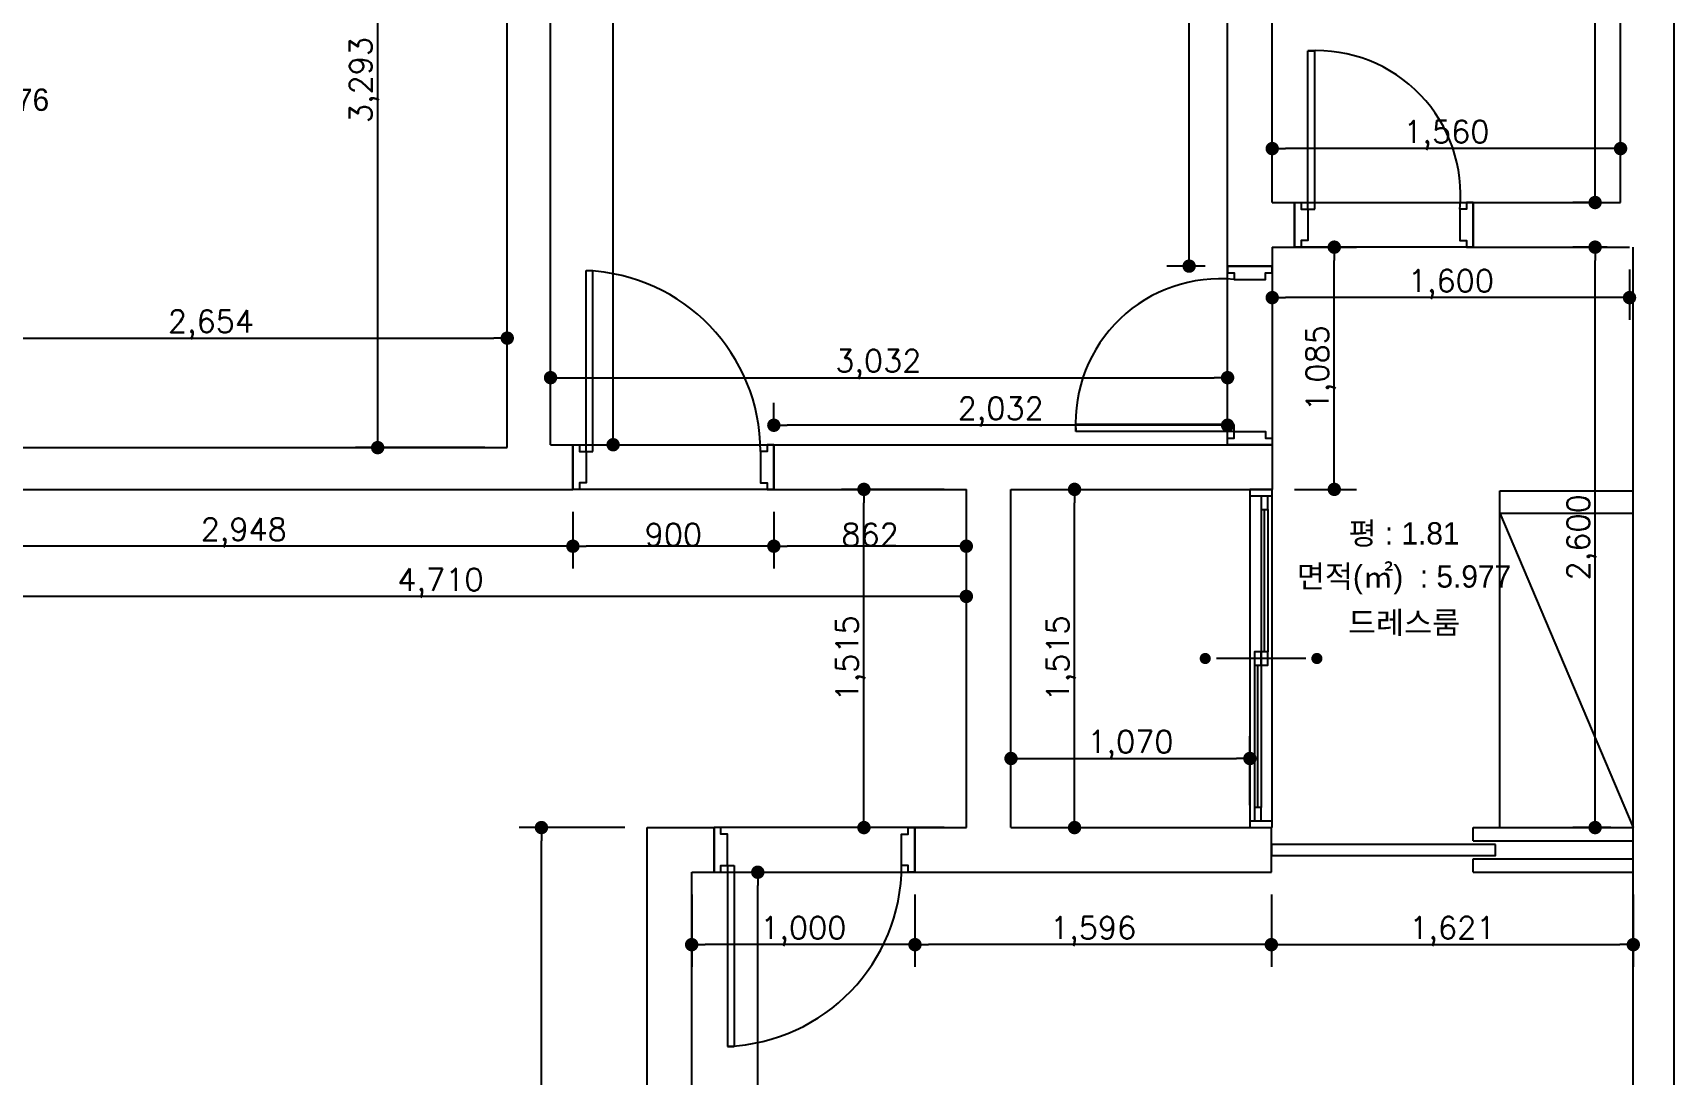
# Model space of a CAD drawing. Header units: inches. Extents: x -55157 to -7160, y -122257 to -52101.
# Drawn here: x -22352 to -15001, y -78468 to -73799 of the extents above; entities that cross this region are included whole.
import ezdxf
from ezdxf.enums import TextEntityAlignment as Align

# ---------------------------------------------------------------- set-up
doc = ezdxf.new("R2010")
doc.units = ezdxf.units.IN
doc.header["$LTSCALE"] = 50
doc.header["$MEASUREMENT"] = 0
for name, color, linetype in [('도면층2', 2, 'Continuous'), ('도면층4', 4, 'Continuous'), ('도면층5', 5, 'Continuous'), ('도면층9', 9, 'Continuous')]:
    doc.layers.add(name, color=color, linetype=linetype)
doc.styles.get("Standard").update_dxf_attribs({"font": 'txt.shx', "bigfont": 'whgtxt.shx'})
doc.styles.add('휴먼엑스포', font='Expo M.ttf')
doc.dimstyles.get("Standard").update_dxf_attribs({"dimscale": 20, "dimtxt": 5, "dimasz": 3, "dimexe": 5, "dimexo": 5, "dimgap": 0.09, "dimtad": 1, "dimdec": 0, "dimzin": 0, "dimdsep": 46, "dimlunit": 6, "dimtxsty": 'Standard', "dimblk": 'DOT', "dimcen": 0.09, "dimadec": 0, "dimazin": 0, "dimtfac": 1, "dimtdec": 0, "dimtix": 1, "dimtofl": 0, "dimtmove": 0, "dimatfit": 3, "dimfxl": 1, "dimtolj": 1, "dimtzin": 0, "dimarcsym": 0})

# ---------------------------------------------------------------- blocks, each defined once
blk = doc.blocks.new('_Dot')
at = {"color": 0, "linetype": 'ByBlock', "lineweight": -2}
blk.add_line((-0.5, 0), (-1, 0), dxfattribs=at)
at = {"color": 0, "linetype": 'ByBlock', "const_width": 0.5}
blk.add_lwpolyline([(-0.25, 0, 1), (0.25, 0, 1)], format="xyb", close=True, dxfattribs=at)
blk = doc.blocks.new('*D29')
at = {"layer": 'Defpoints', "color": 0, "transparency": 16777216}
for p in [(-20074.2, -77359), (-19601.3, -77359), (-19601.3, -81439)]:
    blk.add_point(p, dxfattribs=at)
at = {"layer": '도면층4', "color": 0, "lineweight": -2, "transparency": 16777216}
for p, q in [((-19701.3, -77359), (-20174.2, -77359)), ((-20074.2, -81379), (-20074.2, -77419)), ((-19701.3, -81439), (-20174.2, -81439))]:
    blk.add_line(p, q, dxfattribs=at)
at = {"layer": '도면층4', "color": 0, "lineweight": -2, "transparency": 16777216, "xscale": 60, "yscale": 60, "zscale": 60}
for p, rotation in [((-20074.2, -77359), 90), ((-20074.2, -81439), 270)]:
    blk.add_blockref('_Dot', p, dxfattribs=dict(at, rotation=rotation))
at = {"layer": '도면층4', "color": 0, "transparency": 16777216, "insert": (-20134.5, -79399), "char_height": 100, "attachment_point": 5, "rotation": 90}
blk.add_mtext('\\A1;4,080', dxfattribs=at)
blk = doc.blocks.new('*D30')
at = {"layer": 'Defpoints', "color": 0, "transparency": 16777216}
for p in [(-19401.3, -77559), (-19105.4, -77559), (-19401.3, -81559)]:
    blk.add_point(p, dxfattribs=at)
at = {"layer": '도면층4', "color": 0, "lineweight": -2, "transparency": 16777216}
for p, q in [((-19301.3, -77559), (-19005.4, -77559)), ((-19105.4, -81499), (-19105.4, -77619)), ((-19301.3, -81559), (-19005.4, -81559))]:
    blk.add_line(p, q, dxfattribs=at)
at = {"layer": '도면층4', "color": 0, "lineweight": -2, "transparency": 16777216, "xscale": 60, "yscale": 60, "zscale": 60}
for p, rotation in [((-19105.4, -77559), 90), ((-19105.4, -81559), 270)]:
    blk.add_blockref('_Dot', p, dxfattribs=dict(at, rotation=rotation))
at = {"layer": '도면층4', "color": 0, "transparency": 16777216, "insert": (-19165.7, -79559), "char_height": 100, "attachment_point": 5, "rotation": 90}
blk.add_mtext('\\A1;4,000', dxfattribs=at)
blk = doc.blocks.new('*D32')
at = {"layer": 'Defpoints', "color": 0, "transparency": 16777216}
for p in [(-16805.3, -77559), (-15184.3, -77559), (-15184.3, -77883.4)]:
    blk.add_point(p, dxfattribs=at)
at = {"layer": '도면층4', "color": 0, "lineweight": -2, "transparency": 16777216}
for p, q in [((-16805.3, -77659), (-16805.3, -77983.4)), ((-15184.3, -77659), (-15184.3, -77983.4)), ((-16745.3, -77883.4), (-15244.3, -77883.4))]:
    blk.add_line(p, q, dxfattribs=at)
at = {"layer": '도면층4', "color": 0, "lineweight": -2, "transparency": 16777216, "xscale": 60, "yscale": 60, "zscale": 60, "rotation": 180}
blk.add_blockref('_Dot', (-16805.3, -77883.4), dxfattribs=at)
at = {"layer": '도면층4', "color": 0, "lineweight": -2, "transparency": 16777216, "xscale": 60, "yscale": 60, "zscale": 60}
blk.add_blockref('_Dot', (-15184.3, -77883.4), dxfattribs=at)
at = {"layer": '도면층4', "color": 0, "transparency": 16777216, "insert": (-15994.8, -77823.1), "char_height": 100, "attachment_point": 5}
blk.add_mtext('\\A1;1,621', dxfattribs=at)
blk = doc.blocks.new('*D33')
at = {"layer": 'Defpoints', "color": 0, "transparency": 16777216}
for p in [(-18401.3, -77559), (-16805.3, -77559), (-18401.3, -77883.4)]:
    blk.add_point(p, dxfattribs=at)
at = {"layer": '도면층4', "color": 0, "lineweight": -2, "transparency": 16777216}
for p, q in [((-18401.3, -77659), (-18401.3, -77983.4)), ((-16805.3, -77659), (-16805.3, -77983.4)), ((-16865.3, -77883.4), (-18341.3, -77883.4))]:
    blk.add_line(p, q, dxfattribs=at)
at = {"layer": '도면층4', "color": 0, "lineweight": -2, "transparency": 16777216, "xscale": 60, "yscale": 60, "zscale": 60, "rotation": 180}
blk.add_blockref('_Dot', (-18401.3, -77883.4), dxfattribs=at)
at = {"layer": '도면층4', "color": 0, "lineweight": -2, "transparency": 16777216, "xscale": 60, "yscale": 60, "zscale": 60}
blk.add_blockref('_Dot', (-16805.3, -77883.4), dxfattribs=at)
at = {"layer": '도면층4', "color": 0, "transparency": 16777216, "insert": (-17603.3, -77823.1), "char_height": 100, "attachment_point": 5}
blk.add_mtext('\\A1;1,596', dxfattribs=at)
blk = doc.blocks.new('*D34')
at = {"layer": 'Defpoints', "color": 0, "transparency": 16777216}
for p in [(-15355.4, -74759), (-15201.3, -74759), (-15184.3, -77359)]:
    blk.add_point(p, dxfattribs=at)
at = {"layer": '도면층4', "color": 0, "lineweight": -2, "transparency": 16777216}
for p, q in [((-15301.3, -74759), (-15455.4, -74759)), ((-15355.4, -77299), (-15355.4, -74819)), ((-15284.3, -77359), (-15455.4, -77359))]:
    blk.add_line(p, q, dxfattribs=at)
at = {"layer": '도면층4', "color": 0, "lineweight": -2, "transparency": 16777216, "xscale": 60, "yscale": 60, "zscale": 60}
for p, rotation in [((-15355.4, -74759), 90), ((-15355.4, -77359), 270)]:
    blk.add_blockref('_Dot', p, dxfattribs=dict(at, rotation=rotation))
at = {"layer": '도면층4', "color": 0, "transparency": 16777216, "insert": (-15415.7, -76059), "char_height": 100, "attachment_point": 5, "rotation": 90}
blk.add_mtext('\\A1;2,600', dxfattribs=at)
blk = doc.blocks.new('*D35')
at = {"layer": 'Defpoints', "color": 0, "transparency": 16777216}
for p in [(-16801.3, -74759), (-15201.3, -74759), (-16801.3, -74985.1)]:
    blk.add_point(p, dxfattribs=at)
at = {"layer": '도면층4', "color": 0, "lineweight": -2, "transparency": 16777216}
for p, q in [((-16801.3, -74859), (-16801.3, -75085.1)), ((-15201.3, -74859), (-15201.3, -75085.1)), ((-15261.3, -74985.1), (-16741.3, -74985.1))]:
    blk.add_line(p, q, dxfattribs=at)
at = {"layer": '도면층4', "color": 0, "lineweight": -2, "transparency": 16777216, "xscale": 60, "yscale": 60, "zscale": 60, "rotation": 180}
blk.add_blockref('_Dot', (-16801.3, -74985.1), dxfattribs=at)
at = {"layer": '도면층4', "color": 0, "lineweight": -2, "transparency": 16777216, "xscale": 60, "yscale": 60, "zscale": 60}
blk.add_blockref('_Dot', (-15201.3, -74985.1), dxfattribs=at)
at = {"layer": '도면층4', "color": 0, "transparency": 16777216, "insert": (-16001.3, -74924.8), "char_height": 100, "attachment_point": 5}
blk.add_mtext('\\A1;1,600', dxfattribs=at)
blk = doc.blocks.new('*D36')
at = {"layer": 'Defpoints', "color": 0, "transparency": 16777216}
for p in [(-16901.3, -77049.5), (-17971.3, -77359), (-16901.3, -77359)]:
    blk.add_point(p, dxfattribs=at)
at = {"layer": '도면층4', "color": 0, "lineweight": -2, "transparency": 16777216}
for p, q in [((-17971.3, -77259), (-17971.3, -76949.5)), ((-16901.3, -77259), (-16901.3, -76949.5)), ((-17911.3, -77049.5), (-16961.3, -77049.5))]:
    blk.add_line(p, q, dxfattribs=at)
at = {"layer": '도면층4', "color": 0, "lineweight": -2, "transparency": 16777216, "xscale": 60, "yscale": 60, "zscale": 60, "rotation": 180}
blk.add_blockref('_Dot', (-17971.3, -77049.5), dxfattribs=at)
at = {"layer": '도면층4', "color": 0, "lineweight": -2, "transparency": 16777216, "xscale": 60, "yscale": 60, "zscale": 60}
blk.add_blockref('_Dot', (-16901.3, -77049.5), dxfattribs=at)
at = {"layer": '도면층4', "color": 0, "transparency": 16777216, "insert": (-17436.3, -76989.2), "char_height": 100, "attachment_point": 5}
blk.add_mtext('\\A1;1,070', dxfattribs=at)
blk = doc.blocks.new('*D37')
at = {"layer": 'Defpoints', "color": 0, "transparency": 16777216}
for p in [(-17971.3, -75844), (-17686.6, -75844), (-17971.3, -77359)]:
    blk.add_point(p, dxfattribs=at)
at = {"layer": '도면층4', "color": 0, "lineweight": -2, "transparency": 16777216}
for p, q in [((-17871.3, -75844), (-17586.6, -75844)), ((-17686.6, -77299), (-17686.6, -75904)), ((-17871.3, -77359), (-17586.6, -77359))]:
    blk.add_line(p, q, dxfattribs=at)
at = {"layer": '도면층4', "color": 0, "lineweight": -2, "transparency": 16777216, "xscale": 60, "yscale": 60, "zscale": 60}
for p, rotation in [((-17686.6, -75844), 90), ((-17686.6, -77359), 270)]:
    blk.add_blockref('_Dot', p, dxfattribs=dict(at, rotation=rotation))
at = {"layer": '도면층4', "color": 0, "transparency": 16777216, "insert": (-17746.9, -76601.5), "char_height": 100, "attachment_point": 5, "rotation": 90}
blk.add_mtext('\\A1;1,515', dxfattribs=at)
blk = doc.blocks.new('*D38')
at = {"layer": 'Defpoints', "color": 0, "transparency": 16777216}
for p in [(-15355.4, -72298), (-15241.3, -72298), (-15241.3, -74559)]:
    blk.add_point(p, dxfattribs=at)
at = {"layer": '도면층4', "color": 0, "lineweight": -2, "transparency": 16777216}
for p, q in [((-15341.3, -72298), (-15455.4, -72298)), ((-15355.4, -74499), (-15355.4, -72358)), ((-15341.3, -74559), (-15455.4, -74559))]:
    blk.add_line(p, q, dxfattribs=at)
at = {"layer": '도면층4', "color": 0, "lineweight": -2, "transparency": 16777216, "xscale": 60, "yscale": 60, "zscale": 60}
for p, rotation in [((-15355.4, -72298), 90), ((-15355.4, -74559), 270)]:
    blk.add_blockref('_Dot', p, dxfattribs=dict(at, rotation=rotation))
at = {"layer": '도면층4', "color": 0, "transparency": 16777216, "insert": (-15415.7, -73428.5), "char_height": 100, "attachment_point": 5, "rotation": 90}
blk.add_mtext('\\A1;2,261', dxfattribs=at)
blk = doc.blocks.new('*D39')
at = {"layer": 'Defpoints', "color": 0, "transparency": 16777216}
for p in [(-16801.3, -74317.6), (-16801.3, -74559), (-15241.3, -74559)]:
    blk.add_point(p, dxfattribs=at)
at = {"layer": '도면층4', "color": 0, "lineweight": -2, "transparency": 16777216}
for p, q in [((-16801.3, -74459), (-16801.3, -74217.6)), ((-15241.3, -74459), (-15241.3, -74217.6)), ((-15301.3, -74317.6), (-16741.3, -74317.6))]:
    blk.add_line(p, q, dxfattribs=at)
at = {"layer": '도면층4', "color": 0, "lineweight": -2, "transparency": 16777216, "xscale": 60, "yscale": 60, "zscale": 60, "rotation": 180}
blk.add_blockref('_Dot', (-16801.3, -74317.6), dxfattribs=at)
at = {"layer": '도면층4', "color": 0, "lineweight": -2, "transparency": 16777216, "xscale": 60, "yscale": 60, "zscale": 60}
blk.add_blockref('_Dot', (-15241.3, -74317.6), dxfattribs=at)
at = {"layer": '도면층4', "color": 0, "transparency": 16777216, "insert": (-16021.3, -74257.3), "char_height": 100, "attachment_point": 5}
blk.add_mtext('\\A1;1,560', dxfattribs=at)
blk = doc.blocks.new('*D40')
at = {"layer": 'Defpoints', "color": 0, "transparency": 16777216}
for p in [(-17001.3, -75343.6), (-20033.3, -75644), (-17001.3, -75644)]:
    blk.add_point(p, dxfattribs=at)
at = {"layer": '도면층4', "color": 0, "lineweight": -2, "transparency": 16777216}
for p, q in [((-20033.3, -75544), (-20033.3, -75243.6)), ((-17001.3, -75544), (-17001.3, -75243.6)), ((-19973.3, -75343.6), (-17061.3, -75343.6))]:
    blk.add_line(p, q, dxfattribs=at)
at = {"layer": '도면층4', "color": 0, "lineweight": -2, "transparency": 16777216, "xscale": 60, "yscale": 60, "zscale": 60, "rotation": 180}
blk.add_blockref('_Dot', (-20033.3, -75343.6), dxfattribs=at)
at = {"layer": '도면층4', "color": 0, "lineweight": -2, "transparency": 16777216, "xscale": 60, "yscale": 60, "zscale": 60}
blk.add_blockref('_Dot', (-17001.3, -75343.6), dxfattribs=at)
at = {"layer": '도면층4', "color": 0, "transparency": 16777216, "insert": (-18565.3, -75283.3), "char_height": 100, "attachment_point": 5}
blk.add_mtext('\\A1;3,032', dxfattribs=at)
blk = doc.blocks.new('*D41')
at = {"layer": 'Defpoints', "color": 0, "transparency": 16777216}
for p in [(-20033.3, -71229), (-19753.1, -71229), (-20033.3, -75644)]:
    blk.add_point(p, dxfattribs=at)
at = {"layer": '도면층4', "color": 0, "lineweight": -2, "transparency": 16777216}
for p, q in [((-19933.3, -71229), (-19653.1, -71229)), ((-19753.1, -75584), (-19753.1, -71289)), ((-19933.3, -75644), (-19653.1, -75644))]:
    blk.add_line(p, q, dxfattribs=at)
at = {"layer": '도면층4', "color": 0, "lineweight": -2, "transparency": 16777216, "xscale": 60, "yscale": 60, "zscale": 60}
for p, rotation in [((-19753.1, -71229), 90), ((-19753.1, -75644), 270)]:
    blk.add_blockref('_Dot', p, dxfattribs=dict(at, rotation=rotation))
at = {"layer": '도면층4', "color": 0, "transparency": 16777216, "insert": (-19813.4, -73436.5), "char_height": 100, "attachment_point": 5, "rotation": 90}
blk.add_mtext('\\A1;4,415', dxfattribs=at)
blk = doc.blocks.new('*D42')
at = {"layer": 'Defpoints', "color": 0, "transparency": 16777216}
for p in [(-18629.8, -75844), (-18171.3, -75844), (-18171.3, -77359)]:
    blk.add_point(p, dxfattribs=at)
at = {"layer": '도면층4', "color": 0, "lineweight": -2, "transparency": 16777216}
for p, q in [((-18271.3, -75844), (-18729.8, -75844)), ((-18629.8, -77299), (-18629.8, -75904)), ((-18271.3, -77359), (-18729.8, -77359))]:
    blk.add_line(p, q, dxfattribs=at)
at = {"layer": '도면층4', "color": 0, "lineweight": -2, "transparency": 16777216, "xscale": 60, "yscale": 60, "zscale": 60}
for p, rotation in [((-18629.8, -75844), 90), ((-18629.8, -77359), 270)]:
    blk.add_blockref('_Dot', p, dxfattribs=dict(at, rotation=rotation))
at = {"layer": '도면층4', "color": 0, "transparency": 16777216, "insert": (-18690.1, -76601.5), "char_height": 100, "attachment_point": 5, "rotation": 90}
blk.add_mtext('\\A1;1,515', dxfattribs=at)
blk = doc.blocks.new('*D43')
at = {"layer": 'Defpoints', "color": 0, "transparency": 16777216}
for p in [(-22881.3, -75844), (-18171.3, -75844), (-22881.3, -76323.4)]:
    blk.add_point(p, dxfattribs=at)
at = {"layer": '도면층4', "color": 0, "lineweight": -2, "transparency": 16777216}
for p, q in [((-22881.3, -75944), (-22881.3, -76423.4)), ((-18171.3, -75944), (-18171.3, -76423.4)), ((-18231.3, -76323.4), (-22821.3, -76323.4))]:
    blk.add_line(p, q, dxfattribs=at)
at = {"layer": '도면층4', "color": 0, "lineweight": -2, "transparency": 16777216, "xscale": 60, "yscale": 60, "zscale": 60, "rotation": 180}
blk.add_blockref('_Dot', (-22881.3, -76323.4), dxfattribs=at)
at = {"layer": '도면층4', "color": 0, "lineweight": -2, "transparency": 16777216, "xscale": 60, "yscale": 60, "zscale": 60}
blk.add_blockref('_Dot', (-18171.3, -76323.4), dxfattribs=at)
at = {"layer": '도면층4', "color": 0, "transparency": 16777216, "insert": (-20526.3, -76263.1), "char_height": 100, "attachment_point": 5}
blk.add_mtext('\\A1;4,710', dxfattribs=at)
blk = doc.blocks.new('*D44')
at = {"layer": 'Defpoints', "color": 0, "transparency": 16777216}
for p in [(-20807.5, -72364), (-20227.3, -72364), (-20227.3, -75657)]:
    blk.add_point(p, dxfattribs=at)
at = {"layer": '도면층4', "color": 0, "lineweight": -2, "transparency": 16777216}
for p, q in [((-20327.3, -72364), (-20907.5, -72364)), ((-20807.5, -75597), (-20807.5, -72424)), ((-20327.3, -75657), (-20907.5, -75657))]:
    blk.add_line(p, q, dxfattribs=at)
at = {"layer": '도면층4', "color": 0, "lineweight": -2, "transparency": 16777216, "xscale": 60, "yscale": 60, "zscale": 60}
for p, rotation in [((-20807.5, -72364), 90), ((-20807.5, -75657), 270)]:
    blk.add_blockref('_Dot', p, dxfattribs=dict(at, rotation=rotation))
at = {"layer": '도면층4', "color": 0, "transparency": 16777216, "insert": (-20867.8, -74010.5), "char_height": 100, "attachment_point": 5, "rotation": 90}
blk.add_mtext('\\A1;3,293', dxfattribs=at)
blk = doc.blocks.new('*D45')
at = {"layer": 'Defpoints', "color": 0, "transparency": 16777216}
for p in [(-20227.3, -75166.5), (-22881.3, -75657), (-20227.3, -75657)]:
    blk.add_point(p, dxfattribs=at)
at = {"layer": '도면층4', "color": 0, "lineweight": -2, "transparency": 16777216}
for p, q in [((-22881.3, -75557), (-22881.3, -75066.5)), ((-20227.3, -75557), (-20227.3, -75066.5)), ((-22821.3, -75166.5), (-20287.3, -75166.5))]:
    blk.add_line(p, q, dxfattribs=at)
at = {"layer": '도면층4', "color": 0, "lineweight": -2, "transparency": 16777216, "xscale": 60, "yscale": 60, "zscale": 60, "rotation": 180}
blk.add_blockref('_Dot', (-22881.3, -75166.5), dxfattribs=at)
at = {"layer": '도면층4', "color": 0, "lineweight": -2, "transparency": 16777216, "xscale": 60, "yscale": 60, "zscale": 60}
blk.add_blockref('_Dot', (-20227.3, -75166.5), dxfattribs=at)
at = {"layer": '도면층4', "color": 0, "transparency": 16777216, "insert": (-21554.3, -75106.2), "char_height": 100, "attachment_point": 5}
blk.add_mtext('\\A1;2,654', dxfattribs=at)
blk = doc.blocks.new('*D93')
at = {"layer": 'Defpoints', "color": 0, "transparency": 16777216}
for p in [(-19033.3, -75844), (-18171.3, -75856.5), (-19033.3, -76098.6)]:
    blk.add_point(p, dxfattribs=at)
at = {"layer": '도면층4', "color": 0, "lineweight": -2, "transparency": 16777216}
for p, q in [((-19033.3, -75944), (-19033.3, -76198.6)), ((-18171.3, -75956.5), (-18171.3, -76198.6)), ((-18231.3, -76098.6), (-18973.3, -76098.6))]:
    blk.add_line(p, q, dxfattribs=at)
at = {"layer": '도면층4', "color": 0, "lineweight": -2, "transparency": 16777216, "xscale": 60, "yscale": 60, "zscale": 60, "rotation": 180}
blk.add_blockref('_Dot', (-19033.3, -76098.6), dxfattribs=at)
at = {"layer": '도면층4', "color": 0, "lineweight": -2, "transparency": 16777216, "xscale": 60, "yscale": 60, "zscale": 60}
blk.add_blockref('_Dot', (-18171.3, -76098.6), dxfattribs=at)
at = {"layer": '도면층4', "color": 0, "transparency": 16777216, "insert": (-18602.3, -76046.8), "char_height": 100, "attachment_point": 5}
blk.add_mtext('\\A1;862', dxfattribs=at)
blk = doc.blocks.new('*D94')
at = {"layer": 'Defpoints', "color": 0, "transparency": 16777216}
for p in [(-19933.3, -75844), (-19033.3, -75844), (-19933.3, -76098.6)]:
    blk.add_point(p, dxfattribs=at)
at = {"layer": '도면층4', "color": 0, "lineweight": -2, "transparency": 16777216}
for p, q in [((-19933.3, -75944), (-19933.3, -76198.6)), ((-19033.3, -75944), (-19033.3, -76198.6)), ((-19093.3, -76098.6), (-19873.3, -76098.6))]:
    blk.add_line(p, q, dxfattribs=at)
at = {"layer": '도면층4', "color": 0, "lineweight": -2, "transparency": 16777216, "xscale": 60, "yscale": 60, "zscale": 60, "rotation": 180}
blk.add_blockref('_Dot', (-19933.3, -76098.6), dxfattribs=at)
at = {"layer": '도면층4', "color": 0, "lineweight": -2, "transparency": 16777216, "xscale": 60, "yscale": 60, "zscale": 60}
blk.add_blockref('_Dot', (-19033.3, -76098.6), dxfattribs=at)
at = {"layer": '도면층4', "color": 0, "transparency": 16777216, "insert": (-19483.3, -76046.8), "char_height": 100, "attachment_point": 5}
blk.add_mtext('\\A1;900', dxfattribs=at)
blk = doc.blocks.new('*D95')
at = {"layer": 'Defpoints', "color": 0, "transparency": 16777216}
for p in [(-22881.3, -75844), (-19933.3, -75844), (-22881.3, -76098.6)]:
    blk.add_point(p, dxfattribs=at)
at = {"layer": '도면층4', "color": 0, "lineweight": -2, "transparency": 16777216}
for p, q in [((-22881.3, -75944), (-22881.3, -76198.6)), ((-19933.3, -75944), (-19933.3, -76198.6)), ((-19993.3, -76098.6), (-22821.3, -76098.6))]:
    blk.add_line(p, q, dxfattribs=at)
at = {"layer": '도면층4', "color": 0, "lineweight": -2, "transparency": 16777216, "xscale": 60, "yscale": 60, "zscale": 60, "rotation": 180}
blk.add_blockref('_Dot', (-22881.3, -76098.6), dxfattribs=at)
at = {"layer": '도면층4', "color": 0, "lineweight": -2, "transparency": 16777216, "xscale": 60, "yscale": 60, "zscale": 60}
blk.add_blockref('_Dot', (-19933.3, -76098.6), dxfattribs=at)
at = {"layer": '도면층4', "color": 0, "transparency": 16777216, "insert": (-21407.3, -76038.3), "char_height": 100, "attachment_point": 5}
blk.add_mtext('\\A1;2,948', dxfattribs=at)
blk = doc.blocks.new('*D96')
at = {"layer": 'Defpoints', "color": 0, "transparency": 16777216}
for p in [(-19033.3, -75556.7), (-19033.3, -75644), (-17001.3, -75644)]:
    blk.add_point(p, dxfattribs=at)
at = {"layer": '도면층4', "color": 0, "lineweight": -2, "transparency": 16777216}
for p, q in [((-19033.3, -75544), (-19033.3, -75456.7)), ((-17001.3, -75544), (-17001.3, -75456.7)), ((-17061.3, -75556.7), (-18973.3, -75556.7))]:
    blk.add_line(p, q, dxfattribs=at)
at = {"layer": '도면층4', "color": 0, "lineweight": -2, "transparency": 16777216, "xscale": 60, "yscale": 60, "zscale": 60, "rotation": 180}
blk.add_blockref('_Dot', (-19033.3, -75556.7), dxfattribs=at)
at = {"layer": '도면층4', "color": 0, "lineweight": -2, "transparency": 16777216, "xscale": 60, "yscale": 60, "zscale": 60}
blk.add_blockref('_Dot', (-17001.3, -75556.7), dxfattribs=at)
at = {"layer": '도면층4', "color": 0, "transparency": 16777216, "insert": (-18017.3, -75496.4), "char_height": 100, "attachment_point": 5}
blk.add_mtext('\\A1;2,032', dxfattribs=at)
blk = doc.blocks.new('*D97')
at = {"layer": 'Defpoints', "color": 0, "transparency": 16777216}
for p in [(-17173.4, -71225.4), (-17001.3, -71225.4), (-17001.3, -74844)]:
    blk.add_point(p, dxfattribs=at)
at = {"layer": '도면층4', "color": 0, "lineweight": -2, "transparency": 16777216}
for p, q in [((-17101.3, -71225.4), (-17273.4, -71225.4)), ((-17173.4, -74784), (-17173.4, -71285.4)), ((-17101.3, -74844), (-17273.4, -74844))]:
    blk.add_line(p, q, dxfattribs=at)
at = {"layer": '도면층4', "color": 0, "lineweight": -2, "transparency": 16777216, "xscale": 60, "yscale": 60, "zscale": 60}
for p, rotation in [((-17173.4, -71225.4), 90), ((-17173.4, -74844), 270)]:
    blk.add_blockref('_Dot', p, dxfattribs=dict(at, rotation=rotation))
at = {"layer": '도면층4', "color": 0, "transparency": 16777216, "insert": (-17233.7, -73034.7), "char_height": 100, "attachment_point": 5, "rotation": 90}
blk.add_mtext('\\A1;3,619', dxfattribs=at)
blk = doc.blocks.new('*D99')
at = {"layer": 'Defpoints', "color": 0, "transparency": 16777216}
for p in [(-19401.3, -77559), (-18401.3, -77559), (-19401.3, -77883.4)]:
    blk.add_point(p, dxfattribs=at)
at = {"layer": '도면층4', "color": 0, "lineweight": -2, "transparency": 16777216}
for p, q in [((-19401.3, -77659), (-19401.3, -77983.4)), ((-18401.3, -77659), (-18401.3, -77983.4)), ((-18461.3, -77883.4), (-19341.3, -77883.4))]:
    blk.add_line(p, q, dxfattribs=at)
at = {"layer": '도면층4', "color": 0, "lineweight": -2, "transparency": 16777216, "xscale": 60, "yscale": 60, "zscale": 60, "rotation": 180}
blk.add_blockref('_Dot', (-19401.3, -77883.4), dxfattribs=at)
at = {"layer": '도면층4', "color": 0, "lineweight": -2, "transparency": 16777216, "xscale": 60, "yscale": 60, "zscale": 60}
blk.add_blockref('_Dot', (-18401.3, -77883.4), dxfattribs=at)
at = {"layer": '도면층4', "color": 0, "transparency": 16777216, "insert": (-18901.3, -77823.1), "char_height": 100, "attachment_point": 5}
blk.add_mtext('\\A1;1,000', dxfattribs=at)
blk = doc.blocks.new('*D123')
at = {"layer": 'Defpoints', "color": 0, "transparency": 16777216}
for p in [(-16801.3, -74759), (-16523.4, -74759), (-16801.3, -75844)]:
    blk.add_point(p, dxfattribs=at)
at = {"layer": '도면층4', "color": 0, "lineweight": -2, "transparency": 16777216}
for p, q in [((-16701.3, -74759), (-16423.4, -74759)), ((-16523.4, -75784), (-16523.4, -74819)), ((-16701.3, -75844), (-16423.4, -75844))]:
    blk.add_line(p, q, dxfattribs=at)
at = {"layer": '도면층4', "color": 0, "lineweight": -2, "transparency": 16777216, "xscale": 60, "yscale": 60, "zscale": 60}
for p, rotation in [((-16523.4, -74759), 90), ((-16523.4, -75844), 270)]:
    blk.add_blockref('_Dot', p, dxfattribs=dict(at, rotation=rotation))
at = {"layer": '도면층4', "color": 0, "transparency": 16777216, "insert": (-16583.7, -75301.5), "char_height": 100, "attachment_point": 5, "rotation": 90}
blk.add_mtext('\\A1;1,085', dxfattribs=at)

msp = doc.modelspace()

# ---------------------------------------------------------------- linework, layer by layer
at = {"layer": '도면층2'}
for p, q in [((-16801.283, -74559.036), (-16801.283, -71044.036)), ((-20033.283, -75644.036), (-20033.283, -71229.036)), ((-17001.283, -74844.036), (-17001.283, -71229.036)), ((-15001.283, -83059.036), (-15001.283, -72098.036)), ((-15241.283, -74559.036), (-15241.283, -72298.036)), ((-20228.002, -75657.036), (-20228.002, -72364.036)), ((-16801.283, -74559.036), (-16701.283, -74559.036)), ((-16701.283, -74559.036), (-16701.283, -74759.036)), ((-15901.283, -74559.036), (-15241.283, -74559.036)), ((-15901.283, -74559.036), (-15901.283, -74759.036)), ((-16801.283, -74759.036), (-16701.283, -74759.036)), ((-16801.283, -74759.036), (-16801.283, -74844.036)), ((-15901.283, -74759.036), (-15201.283, -74759.036)), ((-15184.283, -81559.036), (-15184.283, -74759.036)), ((-17001.283, -74844.036), (-16801.283, -74844.036)), ((-17001.283, -74844.036), (-16801.283, -74844.036)), ((-22881.283, -75657.036), (-20227.283, -75657.036)), ((-20033.283, -75644.036), (-19933.283, -75644.036)), ((-19933.283, -75644.036), (-19933.283, -75844.036)), ((-19033.283, -75644.036), (-16801.283, -75644.036)), ((-19033.283, -75644.036), (-19033.283, -75844.036)), ((-17001.283, -75644.036), (-16801.283, -75644.036)), ((-16801.283, -75644.036), (-16801.283, -75844.036)), ((-22881.283, -75844.036), (-19933.283, -75844.036)), ((-19033.283, -75844.036), (-18171.283, -75844.036)), ((-18171.283, -77359.036), (-18171.283, -75844.036)), ((-17971.283, -77359.036), (-17971.283, -75844.036)), ((-17971.283, -75844.036), (-16801.283, -75844.036)), ((-19601.283, -81959.036), (-19601.283, -77359.036)), ((-19601.283, -77359.036), (-19301.283, -77359.036)), ((-19301.283, -77559.036), (-19301.283, -77359.036)), ((-18401.283, -77359.036), (-18171.283, -77359.036)), ((-18401.283, -77559.036), (-18401.283, -77359.036)), ((-17971.283, -77359.036), (-16801.283, -77359.036)), ((-16801.283, -77359.036), (-16805.283, -77359.036)), ((-16805.283, -77559.036), (-16805.283, -77359.036)), ((-19401.283, -81559.036), (-19401.283, -77559.036)), ((-19401.283, -77559.036), (-19301.283, -77559.036)), ((-18401.283, -77559.036), (-16805.283, -77559.036))]:
    msp.add_line(p, q, dxfattribs=at)
at = {"layer": '도면층4'}
for p, q in [((-16641.283, -74589.036), (-16641.283, -73879.036)), ((-16641.283, -73879.036), (-16611.283, -73879.036)), ((-16611.283, -74589.036), (-16611.283, -73879.592)), ((-16701.283, -74759.036), (-16701.283, -74559.036)), ((-16701.283, -74559.036), (-15901.283, -74559.036)), ((-16701.283, -74559.036), (-16701.283, -74759.036)), ((-16641.283, -74589.036), (-16611.283, -74589.036)), ((-15901.283, -74559.036), (-15901.283, -74759.036)), ((-15901.283, -74759.036), (-16701.283, -74759.036)), ((-19873.283, -75674.036), (-19873.283, -74864.036)), ((-19873.283, -74864.036), (-19843.283, -74864.036)), ((-19843.283, -75674.036), (-19843.283, -74864.592)), ((-17001.283, -75644.036), (-17001.283, -74844.036)), ((-17001.283, -74844.036), (-16801.283, -74844.036)), ((-16801.283, -74844.036), (-16801.283, -75644.036)), ((-17681.283, -75584.036), (-17681.283, -75554.036)), ((-16971.283, -75554.036), (-17680.727, -75554.036)), ((-16971.283, -75584.036), (-16971.283, -75554.036)), ((-16971.283, -75584.036), (-17681.283, -75584.036)), ((-19933.283, -75844.036), (-19933.283, -75644.036)), ((-19933.283, -75644.036), (-19033.283, -75644.036)), ((-19933.283, -75644.036), (-19933.283, -75844.036)), ((-19873.283, -75674.036), (-19843.283, -75674.036)), ((-19033.283, -75644.036), (-19033.283, -75844.036)), ((-16801.283, -75644.036), (-17001.283, -75644.036)), ((-17001.283, -75644.036), (-16801.283, -75644.036)), ((-19033.283, -75844.036), (-19933.283, -75844.036)), ((-16801.283, -75844.036), (-16901.283, -75844.036)), ((-16901.283, -75844.036), (-16901.283, -77359.036)), ((-16801.283, -77359.036), (-16801.283, -75844.036)), ((-16801.283, -75874.036), (-16901.283, -75874.036)), ((-16836.283, -76571.536), (-16836.283, -75934.036)), ((-16651.283, -76601.536), (-17051.283, -76601.536)), ((-16866.283, -77269.036), (-16866.283, -76631.536)), ((-18401.283, -77359.036), (-19301.283, -77359.036)), ((-19301.283, -77359.036), (-19301.283, -77559.036)), ((-19301.283, -77559.036), (-19301.283, -77359.036)), ((-18401.283, -77559.036), (-18401.283, -77359.036)), ((-16901.283, -77329.036), (-16801.283, -77329.036)), ((-16901.283, -77359.036), (-16801.283, -77359.036)), ((-15901.283, -77359.036), (-15184.283, -77359.036)), ((-15901.283, -77419.036), (-15901.283, -77359.036)), ((-15901.283, -77419.036), (-15184.283, -77419.036)), ((-19241.283, -77529.036), (-19241.283, -78339.036)), ((-19241.283, -77529.036), (-19211.283, -77529.036)), ((-19211.283, -77529.036), (-19211.283, -78338.48)), ((-15901.283, -77559.036), (-15901.283, -77499.036)), ((-15901.283, -77499.036), (-15184.283, -77499.036)), ((-19301.283, -77559.036), (-18401.283, -77559.036)), ((-15901.283, -77559.036), (-15184.283, -77559.036)), ((-19241.283, -78339.036), (-19211.283, -78339.036))]:
    msp.add_line(p, q, dxfattribs=at)
for points in [[(-16701.283, -74559.036), (-16671.283, -74559.036), (-16671.283, -74589.036), (-16641.283, -74589.036), (-16641.283, -74729.036), (-16671.283, -74729.036), (-16671.283, -74759.036), (-16701.283, -74759.036), (-16701.283, -74559.036)], [(-15901.283, -74559.036), (-15931.283, -74559.036), (-15931.283, -74589.036), (-15961.283, -74589.036), (-15961.283, -74729.036), (-15931.283, -74729.036), (-15931.283, -74759.036), (-15901.283, -74759.036), (-15901.283, -74559.036)], [(-17001.283, -74844.036), (-17001.283, -74874.036), (-16971.283, -74874.036), (-16971.283, -74904.036), (-16831.283, -74904.036), (-16831.283, -74874.036), (-16801.283, -74874.036), (-16801.283, -74844.036), (-17001.283, -74844.036)], [(-17001.283, -75644.036), (-17001.283, -75614.036), (-16971.283, -75614.036), (-16971.283, -75584.036), (-16831.283, -75584.036), (-16831.283, -75614.036), (-16801.283, -75614.036), (-16801.283, -75644.036), (-17001.283, -75644.036)], [(-19933.283, -75644.036), (-19903.283, -75644.036), (-19903.283, -75674.036), (-19873.283, -75674.036), (-19873.283, -75814.036), (-19903.283, -75814.036), (-19903.283, -75844.036), (-19933.283, -75844.036), (-19933.283, -75644.036)], [(-19033.283, -75644.036), (-19063.283, -75644.036), (-19063.283, -75674.036), (-19093.283, -75674.036), (-19093.283, -75814.036), (-19063.283, -75814.036), (-19063.283, -75844.036), (-19033.283, -75844.036), (-19033.283, -75644.036)], [(-19301.283, -77559.036), (-19271.283, -77559.036), (-19271.283, -77529.036), (-19241.283, -77529.036), (-19241.283, -77389.036), (-19271.283, -77389.036), (-19271.283, -77359.036), (-19301.283, -77359.036), (-19301.283, -77559.036)], [(-18401.283, -77559.036), (-18431.283, -77559.036), (-18431.283, -77529.036), (-18461.283, -77529.036), (-18461.283, -77389.036), (-18431.283, -77389.036), (-18431.283, -77359.036), (-18401.283, -77359.036), (-18401.283, -77559.036)]]:
    msp.add_lwpolyline(points, dxfattribs=at)
for points in [[(-16851.283, -75934.036), (-16821.283, -75934.036), (-16821.283, -75874.036), (-16851.283, -75874.036)], [(-16881.283, -76631.536), (-16851.283, -76631.536), (-16851.283, -76571.536), (-16881.283, -76571.536)], [(-16851.283, -76631.536), (-16821.283, -76631.536), (-16821.283, -76571.536), (-16851.283, -76571.536)], [(-16881.283, -77329.036), (-16851.283, -77329.036), (-16851.283, -77269.036), (-16881.283, -77269.036)], [(-15801.283, -77434.036), (-16805.283, -77434.036), (-16805.283, -77484.036), (-15801.283, -77484.036)]]:
    msp.add_lwpolyline(points, close=True, dxfattribs=at)
at = {"layer": '도면층4', "const_width": 25}
for points in [[(-17101.283, -76614.036, 1), (-17101.283, -76589.036, 1)], [(-16601.283, -76614.036, 1), (-16601.283, -76589.036, 1)]]:
    msp.add_lwpolyline(points, format="xyb", close=True, dxfattribs=at)
at = {"layer": '도면층5'}
for p, q in [((-16851.283, -75934.036), (-16851.283, -76571.536)), ((-16821.283, -75934.036), (-16821.283, -76571.536)), ((-16881.283, -76631.536), (-16881.283, -77269.036)), ((-16851.283, -76631.536), (-16851.283, -77269.036))]:
    msp.add_line(p, q, dxfattribs=at)
for centre, radius, start, end in [((-16603.799, -74524.274), 645.771, 354.2443713, 93.3276378), ((-19903.283, -75674.036), 810, 0, 87.8774486), ((-17036.045, -75546.552), 645.771, 84.2443713, 183.3276378), ((-19271.283, -77529.036), 810, 272.1225514, 0)]:
    msp.add_arc(centre, radius, start, end, dxfattribs=at)
at = {"layer": '도면층9'}
for p, q in [((-15782.283, -77359.036), (-15782.283, -75850.036)), ((-15782.283, -75850.036), (-15184.283, -75850.036)), ((-15782.283, -75950.036), (-15184.283, -75950.036)), ((-15782.283, -75950.036), (-15184.283, -77359.036))]:
    msp.add_line(p, q, dxfattribs=at)

# ---------------------------------------------------------------- texts
at = {"layer": '도면층4', "color": 7, "style": '휴먼엑스포'}
for s, p in [('면적(㎡)  : 17.876', (-22795.642, -74104.036)), ('평 : 1.81', (-16211.069, -76039.736)), ('면적(㎡)  : 5.977', (-16211.069, -76239.736)), ('드레스룸', (-16211.069, -76439.736))]:
    msp.add_text(s, height=100, dxfattribs=at).set_placement(p, align=Align.MIDDLE)

# ---------------------------------------------------------------- dimensions: what is measured, and where the dimension line sits
at = {"layer": '도면층4'}
for base, p1, p2, angle, picture, middle in [((-19753.113, -71229.036), (-20033.283, -75644.036), (-20033.283, -71229.036), 270, '*D41', (-19813.413, -73436.536)), ((-17173.39, -71225.408), (-17001.283, -74844.036), (-17001.283, -71225.408), 90, '*D97', (-17233.69, -73034.722)), ((-15355.389, -72298.036), (-15241.283, -74559.036), (-15241.283, -72298.036), 270, '*D38', (-15415.689, -73428.536)), ((-20807.47, -72364.036), (-20227.283, -75657.036), (-20227.283, -72364.036), 270, '*D44', (-20867.77, -74010.536)), ((-16523.431, -74759.036), (-16801.283, -75844.036), (-16801.283, -74759.036), 90, '*D123', (-16583.731, -75301.536)), ((-15355.389, -74759.036), (-15184.283, -77359.036), (-15201.283, -74759.036), 270, '*D34', (-15415.689, -76059.036)), ((-18629.786, -75844.036), (-18171.283, -77359.036), (-18171.283, -75844.036), 270, '*D42', (-18690.086, -76601.536)), ((-17686.611, -75844.036), (-17971.283, -77359.036), (-17971.283, -75844.036), 270, '*D37', (-17746.911, -76601.536)), ((-20074.209, -77359.036), (-19601.283, -81439.036), (-19601.283, -77359.036), 270, '*D29', (-20134.509, -79399.036)), ((-19105.448, -77559.036), (-19401.283, -81559.036), (-19401.283, -77559.036), 270, '*D30', (-19165.748, -79559.036))]:
    dim = msp.add_linear_dim(base=base, p1=p1, p2=p2, angle=angle, dimstyle='Standard', dxfattribs=at)
    dim.commit()
    dim.dimension.update_dxf_attribs({"geometry": picture, "text_midpoint": middle})
for base, p1, p2, picture, middle in [((-16801.283, -74317.626), (-15241.283, -74559.036), (-16801.283, -74559.036), '*D39', (-16021.283, -74257.326)), ((-16801.283, -74985.063), (-15201.283, -74759.036), (-16801.283, -74759.036), '*D35', (-16001.283, -74924.763)), ((-20227.283, -75166.469), (-22881.283, -75657.036), (-20227.283, -75657.036), '*D45', (-21554.283, -75106.169)), ((-19033.283, -75556.661), (-17001.283, -75644.036), (-19033.283, -75644.036), '*D96', (-18017.283, -75496.361)), ((-22881.283, -76323.427), (-18171.283, -75844.036), (-22881.283, -75844.036), '*D43', (-20526.283, -76263.127)), ((-19033.283, -76098.624), (-18171.283, -75856.535), (-19033.283, -75844.036), '*D93', (-18602.283, -76046.824)), ((-16901.283, -77049.493), (-17971.283, -77359.036), (-16901.283, -77359.036), '*D36', (-17436.283, -76989.193)), ((-19401.283, -77883.382), (-18401.283, -77559.036), (-19401.283, -77559.036), '*D99', (-18901.283, -77823.082)), ((-18401.283, -77883.382), (-16805.283, -77559.036), (-18401.283, -77559.036), '*D33', (-17603.283, -77823.082)), ((-15184.283, -77883.382), (-16805.283, -77559.036), (-15184.283, -77559.036), '*D32', (-15994.783, -77823.082))]:
    dim = msp.add_linear_dim(base=base, p1=p1, p2=p2, dimstyle='Standard', dxfattribs=at)
    dim.commit()
    dim.dimension.update_dxf_attribs({"geometry": picture, "text_midpoint": middle})
dim = msp.add_linear_dim(base=(-17001.283, -75343.645), p1=(-20033.283, -75644.036), p2=(-17001.283, -75644.036), dimstyle='Standard', dxfattribs=at)
dim.commit()
dim.dimension.update_dxf_attribs({"geometry": '*D40', "text_midpoint": (-18565.283, -75343.645), "dimtype": 160})
for base, p1, p2, picture, middle in [((-22881.283, -76098.624), (-19933.283, -75844.036), (-22881.283, -75844.036), '*D95', (-21407.283, -76038.324)), ((-19933.283, -76098.624), (-19033.283, -75844.036), (-19933.283, -75844.036), '*D94', (-19483.283, -76046.824))]:
    dim = msp.add_linear_dim(base=base, p1=p1, p2=p2, dimstyle='Standard', override={"dimtmove": 1}, dxfattribs=at)
    dim.commit()
    dim.dimension.update_dxf_attribs({"geometry": picture, "text_midpoint": middle})

doc.saveas('drawing.dxf')
